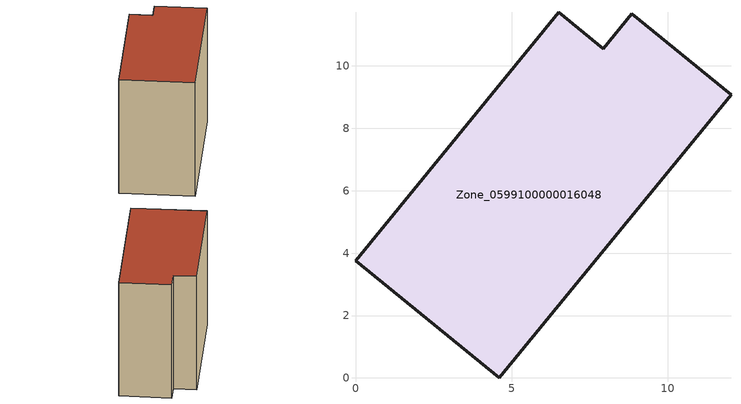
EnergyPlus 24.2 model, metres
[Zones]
Zone_0599100000016048
 floor ground (C_G): 0,3.75 6.51,11.72 7.94,10.55 8.85,11.68 12.03,9.07 4.61,0 z0
 wall outside (C_F): 6.51,11.72 0,3.75 4.61,0 12.03,9.07 8.85,11.68 7.94,10.55 6.51,11.72 z0:10.06
 roof outside (C_R): 12.03,9.07 8.85,11.68 7.94,10.55 6.51,11.72 0,3.75 4.61,0 z10.06
[BUILDING]
Pand.0599100000016048: North Axis=0; Terrain=City; Loads Convergence Tolerance Value=0.04; Temperature Convergence Tolerance Value=0.4; Solar Distribution=FullExterior; Maximum Number of Warmup Days=25; Minimum Number of Warmup Days=1
[Site:Location]
Rotterdam.The.Hague.AP_ZH_NLD Design_Conditions: Latitude=51.96; Longitude=4.45; Time Zone=1; Elevation=-4.5
[SITE:GROUNDTEMPERATURE:BUILDINGSURFACE]
18, 18, 18, 18, 18, 18, 18, 18, 18, 18, 18, 18
[MATERIAL] Thermal Absorptance=0.9; Solar Absorptance=0.7; Visible Absorptance=0.7
Name | Roughness | Thickness | Conductivity | Density | Specific Heat
G.TI.1946 | MediumSmooth | 0.15 | 1 | 540 | 1210
F.TI.1946 | Rough | 0.3 | 0.857143 | 1920 | 840
R.TI.1946 | MediumRough | 0.2 | 0.1 | 1500 | 1000
[CONSTRUCTION]
C_G: G.TI.1946
C_F: F.TI.1946
C_R: R.TI.1946
[ZONE]
Zone_0599100000016048: Type=1; Multiplier=1; Ceiling Height=Autocalculate; Volume=Autocalculate; Floor Area=autocalculate; Part of Total Floor Area=Yes
[ZONEINFILTRATION:DESIGNFLOWRATE]
Infil_Zone_0599100000016048: Zone or ZoneList or Space or SpaceList=Zone_0599100000016048; Schedule=AlwaysOn; Design Flow Rate Calculation Method=Flow/Area; Flow Rate per Floor Area=0.003; Constant Term Coefficient=1; Temperature Term Coefficient=0; Velocity Term Coefficient=0; Velocity Squared Term Coefficient=0
[HVACTEMPLATE:ZONE:IDEALLOADSAIRSYSTEM]
Zone_0599100000016048: Maximum Heating Supply Air Temperature=50; Minimum Cooling Supply Air Temperature=13; Maximum Heating Supply Air Humidity Ratio=0.0156; Minimum Cooling Supply Air Humidity Ratio=0.0077; Heating Limit=NoLimit; Cooling Limit=NoLimit; Dehumidification Control Type=ConstantSensibleHeatRatio; Cooling Sensible Heat Ratio=0.7; Dehumidification Setpoint=60; Humidification Control Type=None; Humidification Setpoint=30; Outdoor Air Method=None; Outdoor Air Flow Rate per Person=0.00944; Outdoor Air Flow Rate per Zone Floor Area=0; Outdoor Air Flow Rate per Zone=0; Demand Controlled Ventilation Type=None; Outdoor Air Economizer Type=NoEconomizer; Heat Recovery Type=None; Sensible Heat Recovery Effectiveness=0.7; Latent Heat Recovery Effectiveness=0.65
[ZONECONTROL:THERMOSTAT]
ThermostatControl_Zone_0599100000016048: Zone or ZoneList=Zone_0599100000016048; Control Type Schedule=DualSetpointControlType; Control 1=Thermostat_Zone_0599100000016048; Temperature Difference Between Cutout And Setpoint=0
[THERMOSTATSETPOINT:DUALSETPOINT]
Thermostat_Zone_0599100000016048: Heating Setpoint Temperature Schedule=HeatingSetpoint_Zone_0599100000016048; Cooling Setpoint Temperature Schedule=CoolingSetpoint_Zone_0599100000016048
[SCHEDULE:COMPACT]
HeatingSetpoint_Zone_0599100000016048: Through: 12/31, For: AllDays, Until: 24:00, 21
CoolingSetpoint_Zone_0599100000016048: Through: 12/31, For: AllDays, Until: 24:00, 24
DualSetpointControlType: Through: 12/31, For: AllDays, Until: 24:00, 4
AlwaysOn: Through: 12/31, For: AllDays, Until: 24:00, 1
